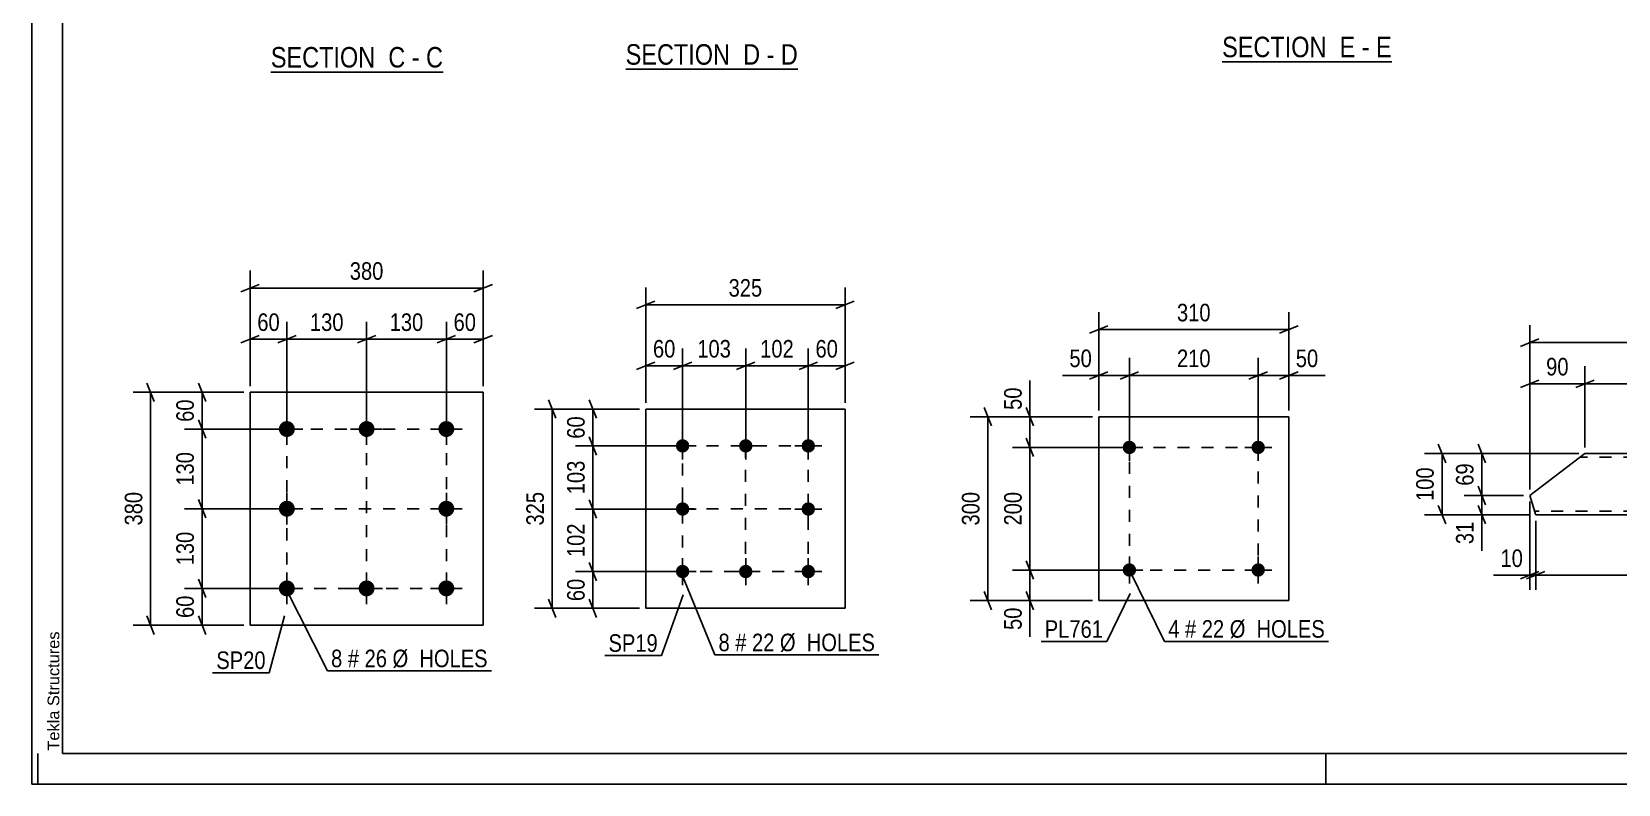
# Model space of a CAD drawing. Header units: millimetres. Extents: x 0 to 841, y 0 to 594.
# Drawn here: x 0 to 258.7, y 0 to 122.8 of the extents above; entities that cross this region are included whole.
import ezdxf

# ---------------------------------------------------------------- set-up
doc = ezdxf.new("R2010")
doc.units = ezdxf.units.MM
doc.linetypes.add('DXK_LINE_DOT2', pattern=[3.9198, 1.9599, -1.9599])
doc.styles.add('Arial', font='ARIAL.TTF', dxfattribs={"height": 0.2})
doc.styles.add('Arial Narrow', font='ARIALN.TTF', dxfattribs={"height": 0.2})

# ---------------------------------------------------------------- blocks, each defined once
blk = doc.blocks.new('Unknown-318895985-1113')
at = {"color": 5, "linetype": 'Continuous'}
for p, q in [((0, 594), (0, 0)), ((5, 589), (5, 5)), ((1, 0), (1, 5)), ((5, 5), (836, 5)), ((211, 0), (211, 5)), ((0, 0), (841, 0))]:
    blk.add_line(p, q, dxfattribs=at)
at = {"color": 174, "linetype": 'Continuous', "style": 'Arial'}
blk.add_text('Tekla Structures', height=1.9102, rotation=90, dxfattribs=at).set_placement((4.5, 5.5))
blk = doc.blocks.new('Unknown-318895985-13 - 2750')
at = {"color": 6, "linetype": 'Continuous'}
blk.add_line((38.99, 116.19), (67.06, 116.19), dxfattribs=at)
at = {"color": 0, "linetype": 'Continuous'}
blk.add_wipeout([(57.09, 116.94), (57.09, 120.44), (38.99, 120.44), (38.99, 116.94)], dxfattribs=at)
at = {"color": 7, "linetype": 'Continuous', "style": 'Arial Narrow'}
blk.add_text('SECTION ', height=3.34, dxfattribs=at).set_placement((38.99, 116.94))
at = {"color": 0, "linetype": 'Continuous'}
blk.add_wipeout([(60.91, 116.94), (60.91, 120.44), (58.14, 120.44), (58.14, 116.94)], dxfattribs=at)
blk.add_wipeout([(63.24, 116.94), (63.24, 120.44), (61.96, 120.44), (61.96, 116.94)], dxfattribs=at)
at = {"color": 7, "linetype": 'Continuous', "style": 'Arial Narrow'}
blk.add_text('C', height=3.34, dxfattribs=at).set_placement((58.14, 116.94))
at = {"color": 0, "linetype": 'Continuous'}
blk.add_wipeout([(67.06, 116.94), (67.06, 120.44), (64.29, 120.44), (64.29, 116.94)], dxfattribs=at)
at = {"color": 7, "linetype": 'Continuous', "style": 'Arial Narrow'}
for s, p in [('C', (64.29, 116.94)), ('-', (61.96, 116.94))]:
    blk.add_text(s, height=3.34, dxfattribs=at).set_placement(p)
blk = doc.blocks.new('Unknown-318895985-15 - 2462')
at = {"color": 6, "linetype": 'Continuous'}
blk.add_line((194.09, 117.87), (221.74, 117.87), dxfattribs=at)
at = {"color": 0, "linetype": 'Continuous'}
blk.add_wipeout([(212.2, 118.62), (212.2, 122.12), (194.09, 122.12), (194.09, 118.62)], dxfattribs=at)
at = {"color": 7, "linetype": 'Continuous', "style": 'Arial Narrow'}
blk.add_text('SECTION ', height=3.34, dxfattribs=at).set_placement((194.09, 118.62))
at = {"color": 0, "linetype": 'Continuous'}
blk.add_wipeout([(215.81, 118.62), (215.81, 122.12), (213.25, 122.12), (213.25, 118.62)], dxfattribs=at)
blk.add_wipeout([(218.13, 118.62), (218.13, 122.12), (216.86, 122.12), (216.86, 118.62)], dxfattribs=at)
at = {"color": 7, "linetype": 'Continuous', "style": 'Arial Narrow'}
blk.add_text('E', height=3.34, dxfattribs=at).set_placement((213.25, 118.62))
at = {"color": 0, "linetype": 'Continuous'}
blk.add_wipeout([(221.74, 118.62), (221.74, 122.12), (219.18, 122.12), (219.18, 118.62)], dxfattribs=at)
at = {"color": 7, "linetype": 'Continuous', "style": 'Arial Narrow'}
for s, p in [('E', (219.18, 118.62)), ('-', (216.86, 118.62))]:
    blk.add_text(s, height=3.34, dxfattribs=at).set_placement(p)
blk = doc.blocks.new('Unknown-318895985-16 - 3007')
at = {"color": 6, "linetype": 'Continuous'}
blk.add_line((96.84, 116.65), (124.91, 116.65), dxfattribs=at)
at = {"color": 0, "linetype": 'Continuous'}
blk.add_wipeout([(114.95, 117.4), (114.95, 120.9), (96.84, 120.9), (96.84, 117.4)], dxfattribs=at)
at = {"color": 7, "linetype": 'Continuous', "style": 'Arial Narrow'}
blk.add_text('SECTION ', height=3.34, dxfattribs=at).set_placement((96.84, 117.4))
at = {"color": 0, "linetype": 'Continuous'}
blk.add_wipeout([(118.76, 117.4), (118.76, 120.9), (116, 120.9), (116, 117.4)], dxfattribs=at)
blk.add_wipeout([(121.09, 117.4), (121.09, 120.9), (119.81, 120.9), (119.81, 117.4)], dxfattribs=at)
at = {"color": 7, "linetype": 'Continuous', "style": 'Arial Narrow'}
blk.add_text('D', height=3.34, dxfattribs=at).set_placement((116, 117.4))
at = {"color": 0, "linetype": 'Continuous'}
blk.add_wipeout([(124.91, 117.4), (124.91, 120.9), (122.14, 120.9), (122.14, 117.4)], dxfattribs=at)
at = {"color": 7, "linetype": 'Continuous', "style": 'Arial Narrow'}
for s, p in [('D', (122.14, 117.4)), ('-', (119.81, 117.4))]:
    blk.add_text(s, height=3.34, dxfattribs=at).set_placement(p)
blk = doc.blocks.new('Part-318895985-2106 - 2090')
at = {"color": 2, "linetype": 'Continuous'}
for p, q in [((244.25, 47.11), (253.24, 53.97)), ((273.24, 53.97), (253.24, 53.97)), ((301.35, 53.97), (273.34, 53.97)), ((301.35, 53.97), (301.38, 53.87)), ((301.38, 53.87), (302.33, 50.82)), ((302.33, 50.82), (293.34, 43.97)), ((244.85, 45.17), (244.25, 47.11)), ((245.2, 44.06), (244.85, 45.17)), ((245.23, 43.97), (245.2, 44.06)), ((245.23, 43.97), (273.24, 43.97)), ((273.34, 43.97), (293.34, 43.97))]:
    blk.add_line(p, q, dxfattribs=at)
at = {"color": 7, "linetype": 'DXK_LINE_DOT2'}
for p, q in [((273.24, 53.37), (252.45, 53.37)), ((301.54, 53.37), (273.34, 53.37)), ((244.85, 45.17), (245.12, 44.32)), ((273.24, 44.57), (245.04, 44.57)), ((294.13, 44.57), (273.34, 44.57))]:
    blk.add_line(p, q, dxfattribs=at)
blk = doc.blocks.new('Bolt-318895985-1935 - 1901')
at = {"linetype": 'Continuous'}
for points in [[(106.12, 56.31, -1), (106.12, 54.11, -1)], [(116.42, 56.31, -1), (116.42, 54.11, -1)], [(126.62, 56.31, -1), (126.62, 54.11, -1)], [(106.12, 46.01, -1), (106.12, 43.81, -1)], [(126.62, 46.01, -1), (126.62, 43.81, -1)], [(106.12, 35.81, -1), (106.12, 33.61, -1)], [(116.42, 35.81, -1), (116.42, 33.61, -1)], [(126.62, 35.81, -1), (126.62, 33.61, -1)]]:
    blk.add_hatch(color=1, dxfattribs=at).paths.add_polyline_path(points)
at = {"color": 1, "linetype": 'Continuous'}
for p, q in [((106.12, 57.41), (106.12, 53.01)), ((116.42, 57.41), (116.42, 53.01)), ((126.62, 57.41), (126.62, 53.01)), ((103.92, 55.21), (108.32, 55.21)), ((114.22, 55.21), (118.62, 55.21)), ((124.42, 55.21), (128.82, 55.21)), ((106.12, 47.11), (106.12, 42.71)), ((126.62, 47.11), (126.62, 42.71)), ((103.92, 44.91), (108.32, 44.91)), ((124.42, 44.91), (128.82, 44.91)), ((106.12, 36.91), (106.12, 32.51)), ((116.42, 36.91), (116.42, 32.51)), ((126.62, 36.91), (126.62, 32.51)), ((103.92, 34.71), (108.32, 34.71)), ((114.22, 34.71), (118.62, 34.71)), ((124.42, 34.71), (128.82, 34.71))]:
    blk.add_line(p, q, dxfattribs=at)
blk = doc.blocks.new('Part-318895985-1950 - 1901')
at = {"color": 2, "linetype": 'Continuous'}
for p, q in [((100.12, 61.21), (100.12, 28.71)), ((100.12, 61.21), (132.62, 61.21)), ((132.62, 61.21), (132.62, 28.71)), ((100.12, 28.71), (132.62, 28.71))]:
    blk.add_line(p, q, dxfattribs=at)
blk = doc.blocks.new('Bolt-318895985-1538 - 1504')
at = {"linetype": 'Continuous'}
for points in [[(41.6, 59.26, -1), (41.6, 56.66, -1)], [(54.6, 59.26, -1), (54.6, 56.66, -1)], [(67.6, 59.26, -1), (67.6, 56.66, -1)], [(41.6, 46.26, -1), (41.6, 43.66, -1)], [(67.6, 46.26, -1), (67.6, 43.66, -1)], [(41.6, 33.26, -1), (41.6, 30.66, -1)], [(54.6, 33.26, -1), (54.6, 30.66, -1)], [(67.6, 33.26, -1), (67.6, 30.66, -1)]]:
    blk.add_hatch(color=1, dxfattribs=at).paths.add_polyline_path(points)
at = {"color": 1, "linetype": 'Continuous'}
for p, q in [((41.6, 60.56), (41.6, 55.36)), ((54.6, 60.56), (54.6, 55.36)), ((67.6, 60.56), (67.6, 55.36)), ((39, 57.96), (44.2, 57.96)), ((52, 57.96), (57.2, 57.96)), ((65, 57.96), (70.2, 57.96)), ((41.6, 47.56), (41.6, 42.36)), ((67.6, 47.56), (67.6, 42.36)), ((39, 44.96), (44.2, 44.96)), ((65, 44.96), (70.2, 44.96)), ((41.6, 34.56), (41.6, 29.36)), ((54.6, 34.56), (54.6, 29.36)), ((67.6, 34.56), (67.6, 29.36)), ((39, 31.96), (44.2, 31.96)), ((52, 31.96), (57.2, 31.96)), ((65, 31.96), (70.2, 31.96))]:
    blk.add_line(p, q, dxfattribs=at)
blk = doc.blocks.new('Part-318895985-1553 - 1504')
at = {"color": 2, "linetype": 'Continuous'}
for p, q in [((35.6, 25.96), (35.6, 63.96)), ((35.6, 63.96), (73.6, 63.96)), ((73.6, 63.96), (73.6, 25.96)), ((73.6, 25.96), (35.6, 25.96))]:
    blk.add_line(p, q, dxfattribs=at)
blk = doc.blocks.new('Part-318895985-1264 - 1248')
at = {"color": 2, "linetype": 'Continuous'}
for p, q in [((173.97, 59.96), (173.97, 29.96)), ((173.97, 59.96), (204.97, 59.96)), ((204.97, 59.96), (204.97, 29.96)), ((173.97, 29.96), (204.97, 29.96))]:
    blk.add_line(p, q, dxfattribs=at)
blk = doc.blocks.new('Bolt-318895985-1297 - 1248')
at = {"linetype": 'Continuous'}
for points in [[(180.07, 34.96, -1), (177.87, 34.96, -1)], [(201.07, 34.96, -1), (198.87, 34.96, -1)]]:
    blk.add_hatch(color=1, dxfattribs=at).paths.add_polyline_path(points)
at = {"color": 1, "linetype": 'Continuous'}
for p, q in [((178.97, 37.16), (178.97, 32.76)), ((199.97, 37.16), (199.97, 32.76)), ((176.77, 34.96), (181.17, 34.96)), ((197.77, 34.96), (202.17, 34.96))]:
    blk.add_line(p, q, dxfattribs=at)
blk = doc.blocks.new('Bolt-318895985-1302 - 1248')
at = {"linetype": 'Continuous'}
for points in [[(180.07, 54.96, -1), (177.87, 54.96, -1)], [(201.07, 54.96, -1), (198.87, 54.96, -1)]]:
    blk.add_hatch(color=1, dxfattribs=at).paths.add_polyline_path(points)
at = {"color": 1, "linetype": 'Continuous'}
for p, q in [((178.97, 57.16), (178.97, 52.76)), ((199.97, 57.16), (199.97, 52.76)), ((176.77, 54.96), (181.17, 54.96)), ((197.77, 54.96), (202.17, 54.96))]:
    blk.add_line(p, q, dxfattribs=at)
blk = doc.blocks.new('Rectangle-318895985-2041 - 1901')
at = {"color": 1, "linetype": 'DXK_LINE_DOT2'}
blk.add_lwpolyline([(106.12, 55.21), (126.62, 55.21), (126.62, 34.71), (106.12, 34.71), (106.12, 55.21)], close=True, dxfattribs=at)
blk = doc.blocks.new('Rectangle-318895985-1642 - 1504')
at = {"color": 1, "linetype": 'DXK_LINE_DOT2'}
blk.add_lwpolyline([(41.6, 57.96), (67.6, 57.96), (67.6, 31.96), (41.6, 31.96), (41.6, 57.96)], close=True, dxfattribs=at)
blk = doc.blocks.new('Rectangle-318895985-1414 - 1248')
at = {"color": 1, "linetype": 'DXK_LINE_DOT2'}
blk.add_lwpolyline([(178.97, 54.96), (199.97, 54.96), (199.97, 34.96), (178.97, 34.96), (178.97, 54.96)], close=True, dxfattribs=at)
blk = doc.blocks.new('Line-318895985-2034 - 1901')
at = {"color": 1, "linetype": 'DXK_LINE_DOT2'}
blk.add_line((106.12, 44.96), (126.62, 44.96), dxfattribs=at)
blk = doc.blocks.new('Line-318895985-1633 - 1504')
at = {"color": 1, "linetype": 'DXK_LINE_DOT2'}
blk.add_line((41.6, 44.96), (67.6, 44.96), dxfattribs=at)
blk = doc.blocks.new('Line-318895985-2023 - 1901')
at = {"color": 1, "linetype": 'DXK_LINE_DOT2'}
blk.add_line((116.37, 55.21), (116.37, 33.71), dxfattribs=at)
blk = doc.blocks.new('Line-318895985-1626 - 1504')
at = {"color": 1, "linetype": 'DXK_LINE_DOT2'}
blk.add_line((54.6, 57.96), (54.6, 31.96), dxfattribs=at)
blk = doc.blocks.new('StraightDimension-318895985-2109 - 2090')
at = {"color": 7, "linetype": 'Continuous'}
for p, q in [((229.34, 55.47), (230.54, 52.47)), ((252.24, 53.97), (227.09, 53.97)), ((229.94, 43.97), (229.94, 53.97)), ((230.54, 42.47), (229.34, 45.47)), ((244.23, 43.97), (227.09, 43.97))]:
    blk.add_line(p, q, dxfattribs=at)
at = {"color": 0}
blk.add_wipeout([(229.19, 52.31), (224.99, 52.31), (224.99, 45.62), (229.19, 45.62)], dxfattribs=at)
at = {"color": 3, "style": 'Arial Narrow'}
blk.add_text('100', height=2.863, rotation=90.0002, dxfattribs=at).set_placement((228.59, 46.22))
blk = doc.blocks.new('StraightDimension-318895985-2134 - 2090')
at = {"color": 7, "linetype": 'Continuous'}
for p, q in [((235.83, 55.47), (237.03, 52.47)), ((252.24, 53.97), (233.58, 53.97)), ((236.43, 47.11), (236.43, 53.97)), ((243.25, 47.11), (233.58, 47.11)), ((237.03, 45.61), (235.83, 48.61))]:
    blk.add_line(p, q, dxfattribs=at)
at = {"color": 0}
blk.add_wipeout([(235.68, 52.97), (231.48, 52.97), (231.48, 48.11), (235.68, 48.11)], dxfattribs=at)
at = {"color": 3, "style": 'Arial Narrow'}
blk.add_text('69', height=2.863, rotation=90.0002, dxfattribs=at).set_placement((235.08, 48.71))
blk = doc.blocks.new('StraightDimension-318895985-2154 - 2090')
at = {"color": 7, "linetype": 'Continuous'}
for p, q in [((243.25, 47.11), (233.58, 47.11)), ((235.83, 48.61), (237.03, 45.61)), ((236.43, 43.97), (236.43, 47.11)), ((237.03, 42.47), (235.83, 45.47)), ((244.23, 43.97), (233.58, 43.97))]:
    blk.add_line(p, q, dxfattribs=at)
at = {"color": 0}
blk.add_wipeout([(235.68, 43.44), (231.48, 43.44), (231.48, 38.58), (235.68, 38.58)], dxfattribs=at)
at = {"color": 7, "linetype": 'Continuous'}
blk.add_line((236.43, 43.97), (236.43, 38.06), dxfattribs=at)
blk.add_line((236.43, 43.97), (236.43, 38.06), dxfattribs=at)
at = {"color": 3, "style": 'Arial Narrow'}
blk.add_text('31', height=2.863, rotation=90.0002, dxfattribs=at).set_placement((235.08, 39.18))
blk = doc.blocks.new('StraightDimension-318895985-2171 - 2090')
at = {"color": 7, "linetype": 'Continuous'}
for p, q in [((244.25, 46.11), (244.25, 31.7)), ((245.23, 42.97), (245.23, 31.7)), ((242.75, 33.5), (245.75, 34.7)), ((246.73, 34.7), (243.73, 33.5)), ((244.25, 34.1), (245.23, 34.1))]:
    blk.add_line(p, q, dxfattribs=at)
at = {"color": 0}
blk.add_wipeout([(243.72, 34.85), (243.72, 39.05), (238.87, 39.05), (238.87, 34.85)], dxfattribs=at)
at = {"color": 7, "linetype": 'Continuous'}
blk.add_line((244.25, 34.1), (238.34, 34.1), dxfattribs=at)
blk.add_line((244.25, 34.1), (238.34, 34.1), dxfattribs=at)
at = {"color": 3, "style": 'Arial Narrow'}
blk.add_text('10', height=2.863, dxfattribs=at).set_placement((239.47, 35.45))
blk = doc.blocks.new('StraightDimension-318895985-2201 - 2090')
at = {"color": 7, "linetype": 'Continuous'}
for p, q in [((245.23, 42.97), (245.23, 31.7)), ((293.34, 42.97), (293.34, 31.7)), ((246.73, 34.7), (243.73, 33.5)), ((245.23, 34.1), (293.34, 34.1)), ((291.84, 33.5), (294.84, 34.7))]:
    blk.add_line(p, q, dxfattribs=at)
at = {"color": 0}
blk.add_wipeout([(273.54, 34.85), (273.54, 39.05), (265.03, 39.05), (265.03, 34.85)], dxfattribs=at)
at = {"color": 3, "style": 'Arial Narrow'}
blk.add_text('3083', height=2.863, dxfattribs=at).set_placement((265.63, 35.45))
blk = doc.blocks.new('StraightDimension-318895985-2222 - 2090')
at = {"color": 7, "linetype": 'Continuous'}
for p, q in [((244.25, 48.11), (244.25, 68.2)), ((253.24, 54.97), (253.24, 68.2)), ((242.75, 64.75), (245.75, 65.95)), ((244.25, 65.35), (253.24, 65.35)), ((254.74, 65.95), (251.74, 64.75))]:
    blk.add_line(p, q, dxfattribs=at)
at = {"color": 0}
blk.add_wipeout([(251.17, 66.1), (251.17, 70.3), (246.32, 70.3), (246.32, 66.1)], dxfattribs=at)
at = {"color": 3, "style": 'Arial Narrow'}
blk.add_text('90', height=2.863, dxfattribs=at).set_placement((246.92, 66.7))
blk = doc.blocks.new('StraightDimension-318895985-2252 - 2090')
at = {"color": 7, "linetype": 'Continuous'}
for p, q in [((253.24, 54.97), (253.24, 68.2)), ((301.35, 54.97), (301.35, 68.2)), ((254.74, 65.95), (251.74, 64.75)), ((253.24, 65.35), (301.35, 65.35)), ((299.85, 64.75), (302.85, 65.95))]:
    blk.add_line(p, q, dxfattribs=at)
at = {"color": 0}
blk.add_wipeout([(281.55, 66.1), (281.55, 70.3), (273.04, 70.3), (273.04, 66.1)], dxfattribs=at)
at = {"color": 3, "style": 'Arial Narrow'}
blk.add_text('3083', height=2.863, dxfattribs=at).set_placement((273.64, 66.7))
blk = doc.blocks.new('StraightDimension-318895985-2273 - 2090')
at = {"color": 7, "linetype": 'Continuous'}
for p, q in [((245.75, 72.65), (242.75, 71.45)), ((244.25, 48.11), (244.25, 74.9)), ((300.83, 71.45), (303.83, 72.65)), ((302.33, 51.82), (302.33, 74.9)), ((244.25, 72.05), (302.33, 72.05))]:
    blk.add_line(p, q, dxfattribs=at)
at = {"color": 0}
blk.add_wipeout([(277.55, 72.8), (277.55, 77), (269.03, 77), (269.03, 72.8)], dxfattribs=at)
at = {"color": 3, "style": 'Arial Narrow'}
blk.add_text('3183', height=2.863, dxfattribs=at).set_placement((269.63, 73.4))
blk = doc.blocks.new('StraightDimension-318895985-1977 - 1901')
at = {"color": 7, "linetype": 'Continuous'}
for p, q in [((100.12, 62.21), (100.12, 71.12)), ((106.12, 56.21), (106.12, 71.12)), ((98.62, 67.67), (101.62, 68.87)), ((100.12, 68.27), (106.12, 68.27)), ((107.62, 68.87), (104.62, 67.67))]:
    blk.add_line(p, q, dxfattribs=at)
at = {"color": 0}
blk.add_wipeout([(105.54, 69.02), (105.54, 73.22), (100.69, 73.22), (100.69, 69.02)], dxfattribs=at)
at = {"color": 3, "style": 'Arial Narrow'}
blk.add_text('60', height=2.863, dxfattribs=at).set_placement((101.29, 69.62))
blk = doc.blocks.new('StraightDimension-318895985-1952 - 1901')
at = {"color": 7, "linetype": 'Continuous'}
for p, q in [((100.12, 62.21), (100.12, 81.06)), ((132.62, 62.21), (132.62, 81.06)), ((101.62, 78.81), (98.62, 77.61)), ((100.12, 78.21), (132.62, 78.21)), ((131.12, 77.61), (134.12, 78.81))]:
    blk.add_line(p, q, dxfattribs=at)
at = {"color": 0}
blk.add_wipeout([(119.71, 78.96), (119.71, 83.16), (113.02, 83.16), (113.02, 78.96)], dxfattribs=at)
at = {"color": 3, "style": 'Arial Narrow'}
blk.add_text('325', height=2.863, dxfattribs=at).set_placement((113.62, 79.56))
blk = doc.blocks.new('StraightDimension-318895985-1967 - 1901')
at = {"color": 7, "linetype": 'Continuous'}
for p, q in [((126.62, 56.21), (126.62, 71.12)), ((132.62, 62.21), (132.62, 71.12)), ((125.12, 67.67), (128.12, 68.87)), ((126.62, 68.27), (132.62, 68.27)), ((134.12, 68.87), (131.12, 67.67))]:
    blk.add_line(p, q, dxfattribs=at)
at = {"color": 0}
blk.add_wipeout([(132.04, 69.02), (132.04, 73.22), (127.19, 73.22), (127.19, 69.02)], dxfattribs=at)
at = {"color": 3, "style": 'Arial Narrow'}
blk.add_text('60', height=2.863, dxfattribs=at).set_placement((127.79, 69.62))
blk = doc.blocks.new('StraightDimension-318895985-1988 - 1901')
at = {"color": 7, "linetype": 'Continuous'}
for p, q in [((85.45, 59.71), (84.25, 62.71)), ((99.12, 61.21), (82, 61.21)), ((84.85, 28.71), (84.85, 61.21)), ((99.12, 28.71), (82, 28.71)), ((84.25, 30.21), (85.45, 27.21))]:
    blk.add_line(p, q, dxfattribs=at)
at = {"color": 0}
blk.add_wipeout([(84.1, 48.3), (79.9, 48.3), (79.9, 41.62), (84.1, 41.62)], dxfattribs=at)
at = {"color": 3, "style": 'Arial Narrow'}
blk.add_text('325', height=2.863, rotation=90.0002, dxfattribs=at).set_placement((83.5, 42.22))
blk = doc.blocks.new('StraightDimension-318895985-2003 - 1901')
at = {"color": 7, "linetype": 'Continuous'}
for p, q in [((90.9, 62.71), (92.1, 59.71)), ((99.12, 61.21), (88.65, 61.21)), ((91.5, 55.21), (91.5, 61.21)), ((105.12, 55.21), (88.65, 55.21)), ((92.1, 53.71), (90.9, 56.71))]:
    blk.add_line(p, q, dxfattribs=at)
at = {"color": 0}
blk.add_wipeout([(90.75, 60.64), (86.55, 60.64), (86.55, 55.78), (90.75, 55.78)], dxfattribs=at)
at = {"color": 3, "style": 'Arial Narrow'}
blk.add_text('60', height=2.863, rotation=90.0002, dxfattribs=at).set_placement((90.15, 56.38))
blk = doc.blocks.new('StraightDimension-318895985-2013 - 1901')
at = {"color": 7, "linetype": 'Continuous'}
for p, q in [((105.12, 34.71), (88.65, 34.71)), ((90.9, 36.21), (92.1, 33.21)), ((91.5, 28.71), (91.5, 34.71)), ((99.12, 28.71), (88.65, 28.71)), ((92.1, 27.21), (90.9, 30.21))]:
    blk.add_line(p, q, dxfattribs=at)
at = {"color": 0}
blk.add_wipeout([(90.75, 34.14), (86.55, 34.14), (86.55, 29.28), (90.75, 29.28)], dxfattribs=at)
at = {"color": 3, "style": 'Arial Narrow'}
blk.add_text('60', height=2.863, rotation=90.0002, dxfattribs=at).set_placement((90.15, 29.88))
blk = doc.blocks.new('StraightDimension-318895985-9109 - 1901')
at = {"color": 7, "linetype": 'Continuous'}
for p, q in [((106.12, 56.21), (106.12, 71.12)), ((116.42, 56.21), (116.42, 71.12)), ((104.62, 67.67), (107.62, 68.87)), ((106.12, 68.27), (116.42, 68.27)), ((117.92, 68.87), (114.92, 67.67))]:
    blk.add_line(p, q, dxfattribs=at)
at = {"color": 0}
blk.add_wipeout([(114.61, 69.02), (114.61, 73.22), (107.92, 73.22), (107.92, 69.02)], dxfattribs=at)
at = {"color": 3, "style": 'Arial Narrow'}
blk.add_text('103', height=2.863, dxfattribs=at).set_placement((108.52, 69.62))
blk = doc.blocks.new('StraightDimension-318895985-9111 - 1901')
at = {"color": 7, "linetype": 'Continuous'}
for p, q in [((116.42, 56.21), (116.42, 71.12)), ((126.62, 56.21), (126.62, 71.12)), ((114.92, 67.67), (117.92, 68.87)), ((116.42, 68.27), (126.62, 68.27)), ((128.12, 68.87), (125.12, 67.67))]:
    blk.add_line(p, q, dxfattribs=at)
at = {"color": 0}
blk.add_wipeout([(124.86, 69.02), (124.86, 73.22), (118.17, 73.22), (118.17, 69.02)], dxfattribs=at)
at = {"color": 3, "style": 'Arial Narrow'}
blk.add_text('102', height=2.863, dxfattribs=at).set_placement((118.77, 69.62))
blk = doc.blocks.new('StraightDimension-318895985-9131 - 1901')
at = {"color": 7, "linetype": 'Continuous'}
for p, q in [((105.12, 44.91), (88.65, 44.91)), ((90.9, 46.41), (92.1, 43.41)), ((91.5, 34.71), (91.5, 44.91)), ((105.12, 34.71), (88.65, 34.71)), ((92.1, 33.21), (90.9, 36.21))]:
    blk.add_line(p, q, dxfattribs=at)
at = {"color": 0}
blk.add_wipeout([(90.75, 43.15), (86.55, 43.15), (86.55, 36.47), (90.75, 36.47)], dxfattribs=at)
at = {"color": 3, "style": 'Arial Narrow'}
blk.add_text('102', height=2.863, rotation=90.0002, dxfattribs=at).set_placement((90.15, 37.07))
blk = doc.blocks.new('StraightDimension-318895985-9133 - 1901')
at = {"color": 7, "linetype": 'Continuous'}
for p, q in [((105.12, 55.21), (88.65, 55.21)), ((90.9, 56.71), (92.1, 53.71)), ((91.5, 44.91), (91.5, 55.21)), ((105.12, 44.91), (88.65, 44.91)), ((92.1, 43.41), (90.9, 46.41))]:
    blk.add_line(p, q, dxfattribs=at)
at = {"color": 0}
blk.add_wipeout([(90.75, 53.4), (86.55, 53.4), (86.55, 46.72), (90.75, 46.72)], dxfattribs=at)
at = {"color": 3, "style": 'Arial Narrow'}
blk.add_text('103', height=2.863, rotation=90.0002, dxfattribs=at).set_placement((90.15, 47.32))
blk = doc.blocks.new('StraightDimension-318895985-1559 - 1504')
at = {"color": 7, "linetype": 'Continuous'}
for p, q in [((27.18, 65.46), (28.38, 62.46)), ((34.6, 63.96), (24.93, 63.96)), ((27.78, 57.96), (27.78, 63.96)), ((40.6, 57.96), (24.93, 57.96)), ((28.38, 56.46), (27.18, 59.46))]:
    blk.add_line(p, q, dxfattribs=at)
at = {"color": 0}
blk.add_wipeout([(27.03, 63.39), (22.83, 63.39), (22.83, 58.53), (27.03, 58.53)], dxfattribs=at)
at = {"color": 3, "style": 'Arial Narrow'}
blk.add_text('60', height=2.863, rotation=90.0002, dxfattribs=at).set_placement((26.43, 59.13))
blk = doc.blocks.new('StraightDimension-318895985-1569 - 1504')
at = {"color": 7, "linetype": 'Continuous'}
for p, q in [((40.6, 31.96), (24.93, 31.96)), ((27.18, 33.46), (28.38, 30.46)), ((27.78, 25.96), (27.78, 31.96)), ((34.6, 25.96), (24.93, 25.96)), ((28.38, 24.46), (27.18, 27.46))]:
    blk.add_line(p, q, dxfattribs=at)
at = {"color": 0}
blk.add_wipeout([(27.03, 31.39), (22.83, 31.39), (22.83, 26.53), (27.03, 26.53)], dxfattribs=at)
at = {"color": 3, "style": 'Arial Narrow'}
blk.add_text('60', height=2.863, rotation=90.0002, dxfattribs=at).set_placement((26.43, 27.13))
blk = doc.blocks.new('StraightDimension-318895985-1580 - 1504')
at = {"color": 7, "linetype": 'Continuous'}
for p, q in [((19.98, 62.46), (18.78, 65.46)), ((34.6, 63.96), (16.53, 63.96)), ((19.38, 25.96), (19.38, 63.96)), ((34.6, 25.96), (16.53, 25.96)), ((18.78, 27.46), (19.98, 24.46))]:
    blk.add_line(p, q, dxfattribs=at)
at = {"color": 0}
blk.add_wipeout([(18.63, 48.3), (14.43, 48.3), (14.43, 41.62), (18.63, 41.62)], dxfattribs=at)
at = {"color": 3, "style": 'Arial Narrow'}
blk.add_text('380', height=2.863, rotation=90.0002, dxfattribs=at).set_placement((18.03, 42.22))
blk = doc.blocks.new('StraightDimension-318895985-1595 - 1504')
at = {"color": 7, "linetype": 'Continuous'}
for p, q in [((67.6, 58.96), (67.6, 75.46)), ((73.6, 64.96), (73.6, 75.46)), ((66.1, 72.01), (69.1, 73.21)), ((67.6, 72.61), (73.6, 72.61)), ((75.1, 73.21), (72.1, 72.01))]:
    blk.add_line(p, q, dxfattribs=at)
at = {"color": 0}
blk.add_wipeout([(73.03, 73.36), (73.03, 77.56), (68.18, 77.56), (68.18, 73.36)], dxfattribs=at)
at = {"color": 3, "style": 'Arial Narrow'}
blk.add_text('60', height=2.863, dxfattribs=at).set_placement((68.78, 73.96))
blk = doc.blocks.new('StraightDimension-318895985-1605 - 1504')
at = {"color": 7, "linetype": 'Continuous'}
for p, q in [((35.6, 64.96), (35.6, 75.46)), ((41.6, 58.96), (41.6, 75.46)), ((34.1, 72.01), (37.1, 73.21)), ((35.6, 72.61), (41.6, 72.61)), ((43.1, 73.21), (40.1, 72.01))]:
    blk.add_line(p, q, dxfattribs=at)
at = {"color": 0}
blk.add_wipeout([(41.03, 73.36), (41.03, 77.56), (36.18, 77.56), (36.18, 73.36)], dxfattribs=at)
at = {"color": 3, "style": 'Arial Narrow'}
blk.add_text('60', height=2.863, dxfattribs=at).set_placement((36.78, 73.96))
blk = doc.blocks.new('StraightDimension-318895985-1616 - 1504')
at = {"color": 7, "linetype": 'Continuous'}
for p, q in [((35.6, 64.96), (35.6, 83.81)), ((73.6, 64.96), (73.6, 83.81)), ((37.1, 81.56), (34.1, 80.36)), ((35.6, 80.96), (73.6, 80.96)), ((72.1, 80.36), (75.1, 81.56))]:
    blk.add_line(p, q, dxfattribs=at)
at = {"color": 0}
blk.add_wipeout([(57.95, 81.71), (57.95, 85.91), (51.26, 85.91), (51.26, 81.71)], dxfattribs=at)
at = {"color": 3, "style": 'Arial Narrow'}
blk.add_text('380', height=2.863, dxfattribs=at).set_placement((51.86, 82.31))
blk = doc.blocks.new('StraightDimension-318895985-8774 - 1504')
at = {"color": 7, "linetype": 'Continuous'}
for p, q in [((40.6, 44.96), (24.93, 44.96)), ((28.38, 43.46), (27.18, 46.46)), ((27.78, 31.96), (27.78, 44.96)), ((40.6, 31.96), (24.93, 31.96)), ((27.18, 33.46), (28.38, 30.46))]:
    blk.add_line(p, q, dxfattribs=at)
at = {"color": 0}
blk.add_wipeout([(27.03, 41.8), (22.83, 41.8), (22.83, 35.12), (27.03, 35.12)], dxfattribs=at)
at = {"color": 3, "style": 'Arial Narrow'}
blk.add_text('130', height=2.863, rotation=90.0002, dxfattribs=at).set_placement((26.43, 35.72))
blk = doc.blocks.new('StraightDimension-318895985-8776 - 1504')
at = {"color": 7, "linetype": 'Continuous'}
for p, q in [((40.6, 57.96), (24.93, 57.96)), ((28.38, 56.46), (27.18, 59.46)), ((27.78, 44.96), (27.78, 57.96)), ((40.6, 44.96), (24.93, 44.96)), ((27.18, 46.46), (28.38, 43.46))]:
    blk.add_line(p, q, dxfattribs=at)
at = {"color": 0}
blk.add_wipeout([(27.03, 54.8), (22.83, 54.8), (22.83, 48.12), (27.03, 48.12)], dxfattribs=at)
at = {"color": 3, "style": 'Arial Narrow'}
blk.add_text('130', height=2.863, rotation=90.0002, dxfattribs=at).set_placement((26.43, 48.72))
blk = doc.blocks.new('StraightDimension-318895985-8796 - 1504')
at = {"color": 7, "linetype": 'Continuous'}
for p, q in [((41.6, 58.96), (41.6, 75.46)), ((54.6, 58.96), (54.6, 75.46)), ((43.1, 73.21), (40.1, 72.01)), ((41.6, 72.61), (54.6, 72.61)), ((53.1, 72.01), (56.1, 73.21))]:
    blk.add_line(p, q, dxfattribs=at)
at = {"color": 0}
blk.add_wipeout([(51.45, 73.36), (51.45, 77.56), (44.76, 77.56), (44.76, 73.36)], dxfattribs=at)
at = {"color": 3, "style": 'Arial Narrow'}
blk.add_text('130', height=2.863, dxfattribs=at).set_placement((45.36, 73.96))
blk = doc.blocks.new('StraightDimension-318895985-8798 - 1504')
at = {"color": 7, "linetype": 'Continuous'}
for p, q in [((54.6, 58.96), (54.6, 75.46)), ((67.6, 58.96), (67.6, 75.46)), ((56.1, 73.21), (53.1, 72.01)), ((54.6, 72.61), (67.6, 72.61)), ((66.1, 72.01), (69.1, 73.21))]:
    blk.add_line(p, q, dxfattribs=at)
at = {"color": 0}
blk.add_wipeout([(64.45, 73.36), (64.45, 77.56), (57.76, 77.56), (57.76, 73.36)], dxfattribs=at)
at = {"color": 3, "style": 'Arial Narrow'}
blk.add_text('130', height=2.863, dxfattribs=at).set_placement((58.36, 73.96))
blk = doc.blocks.new('StraightDimension-318895985-1304 - 1248')
at = {"color": 7, "linetype": 'Continuous'}
for p, q in [((173.97, 60.96), (173.97, 77.03)), ((204.97, 60.96), (204.97, 77.03)), ((175.47, 74.78), (172.47, 73.58)), ((173.97, 74.18), (204.97, 74.18)), ((203.47, 73.58), (206.47, 74.78))]:
    blk.add_line(p, q, dxfattribs=at)
at = {"color": 0}
blk.add_wipeout([(192.82, 74.93), (192.82, 79.13), (186.13, 79.13), (186.13, 74.93)], dxfattribs=at)
at = {"color": 3, "style": 'Arial Narrow'}
blk.add_text('310', height=2.863, dxfattribs=at).set_placement((186.73, 75.53))
blk = doc.blocks.new('StraightDimension-318895985-1315 - 1248')
at = {"color": 7, "linetype": 'Continuous'}
for p, q in [((198.47, 66.11), (201.47, 67.31)), ((199.97, 55.96), (199.97, 69.56)), ((206.47, 67.31), (203.47, 66.11)), ((204.97, 60.96), (204.97, 69.56)), ((199.97, 66.71), (204.97, 66.71))]:
    blk.add_line(p, q, dxfattribs=at)
at = {"color": 0}
blk.add_wipeout([(210.35, 67.46), (210.35, 71.66), (205.5, 71.66), (205.5, 67.46)], dxfattribs=at)
at = {"color": 7, "linetype": 'Continuous'}
blk.add_line((204.97, 66.71), (210.88, 66.71), dxfattribs=at)
blk.add_line((204.97, 66.71), (210.88, 66.71), dxfattribs=at)
at = {"color": 3, "style": 'Arial Narrow'}
blk.add_text('50', height=2.863, dxfattribs=at).set_placement((206.1, 68.06))
blk = doc.blocks.new('StraightDimension-318895985-1361 - 1248')
at = {"color": 7, "linetype": 'Continuous'}
for p, q in [((172.97, 59.96), (153.02, 59.96)), ((156.47, 58.46), (155.27, 61.46)), ((155.87, 29.96), (155.87, 59.96)), ((155.27, 31.46), (156.47, 28.46)), ((172.97, 29.96), (153.02, 29.96))]:
    blk.add_line(p, q, dxfattribs=at)
at = {"color": 0}
blk.add_wipeout([(155.12, 48.3), (150.92, 48.3), (150.92, 41.62), (155.12, 41.62)], dxfattribs=at)
at = {"color": 3, "style": 'Arial Narrow'}
blk.add_text('300', height=2.863, rotation=90.0002, dxfattribs=at).set_placement((154.52, 42.22))
blk = doc.blocks.new('StraightDimension-318895985-1331 - 1248')
at = {"color": 7, "linetype": 'Continuous'}
for p, q in [((180.47, 67.31), (177.47, 66.11)), ((178.97, 55.96), (178.97, 69.56)), ((198.47, 66.11), (201.47, 67.31)), ((199.97, 55.96), (199.97, 69.56)), ((178.97, 66.71), (199.97, 66.71))]:
    blk.add_line(p, q, dxfattribs=at)
at = {"color": 0}
blk.add_wipeout([(192.82, 67.46), (192.82, 71.66), (186.13, 71.66), (186.13, 67.46)], dxfattribs=at)
at = {"color": 3, "style": 'Arial Narrow'}
blk.add_text('210', height=2.863, dxfattribs=at).set_placement((186.73, 68.06))
blk = doc.blocks.new('StraightDimension-318895985-1347 - 1248')
at = {"color": 7, "linetype": 'Continuous'}
for p, q in [((172.47, 66.11), (175.47, 67.31)), ((173.97, 60.96), (173.97, 69.56)), ((180.47, 67.31), (177.47, 66.11)), ((178.97, 55.96), (178.97, 69.56)), ((173.97, 66.71), (178.97, 66.71))]:
    blk.add_line(p, q, dxfattribs=at)
at = {"color": 0}
blk.add_wipeout([(173.45, 67.46), (173.45, 71.66), (168.59, 71.66), (168.59, 67.46)], dxfattribs=at)
at = {"color": 7, "linetype": 'Continuous'}
blk.add_line((173.97, 66.71), (168.07, 66.71), dxfattribs=at)
blk.add_line((173.97, 66.71), (168.07, 66.71), dxfattribs=at)
at = {"color": 3, "style": 'Arial Narrow'}
blk.add_text('50', height=2.863, dxfattribs=at).set_placement((169.19, 68.06))
blk = doc.blocks.new('StraightDimension-318895985-1372 - 1248')
at = {"color": 7, "linetype": 'Continuous'}
for p, q in [((172.97, 59.96), (159.91, 59.96)), ((162.16, 61.46), (163.36, 58.46)), ((162.76, 54.96), (162.76, 59.96)), ((177.97, 54.96), (159.91, 54.96)), ((163.36, 53.46), (162.16, 56.46))]:
    blk.add_line(p, q, dxfattribs=at)
at = {"color": 0}
blk.add_wipeout([(162.01, 65.34), (157.81, 65.34), (157.81, 60.48), (162.01, 60.48)], dxfattribs=at)
at = {"color": 7, "linetype": 'Continuous'}
blk.add_line((162.76, 59.96), (162.76, 65.86), dxfattribs=at)
blk.add_line((162.76, 59.96), (162.76, 65.86), dxfattribs=at)
at = {"color": 3, "style": 'Arial Narrow'}
blk.add_text('50', height=2.863, rotation=90.0002, dxfattribs=at).set_placement((161.41, 61.08))
blk = doc.blocks.new('StraightDimension-318895985-1385 - 1248')
at = {"color": 7, "linetype": 'Continuous'}
for p, q in [((177.97, 54.96), (159.91, 54.96)), ((163.36, 53.46), (162.16, 56.46)), ((162.76, 34.96), (162.76, 54.96)), ((162.16, 36.46), (163.36, 33.46)), ((177.97, 34.96), (159.91, 34.96))]:
    blk.add_line(p, q, dxfattribs=at)
at = {"color": 0}
blk.add_wipeout([(162.01, 48.3), (157.81, 48.3), (157.81, 41.62), (162.01, 41.62)], dxfattribs=at)
at = {"color": 3, "style": 'Arial Narrow'}
blk.add_text('200', height=2.863, rotation=90.0002, dxfattribs=at).set_placement((161.41, 42.22))
blk = doc.blocks.new('StraightDimension-318895985-1401 - 1248')
at = {"color": 7, "linetype": 'Continuous'}
for p, q in [((162.16, 36.46), (163.36, 33.46)), ((177.97, 34.96), (159.91, 34.96)), ((162.76, 29.96), (162.76, 34.96)), ((163.36, 28.46), (162.16, 31.46)), ((172.97, 29.96), (159.91, 29.96))]:
    blk.add_line(p, q, dxfattribs=at)
at = {"color": 0}
blk.add_wipeout([(162.01, 29.43), (157.81, 29.43), (157.81, 24.58), (162.01, 24.58)], dxfattribs=at)
at = {"color": 7, "linetype": 'Continuous'}
blk.add_line((162.76, 29.96), (162.76, 24.05), dxfattribs=at)
blk.add_line((162.76, 29.96), (162.76, 24.05), dxfattribs=at)
at = {"color": 3, "style": 'Arial Narrow'}
blk.add_text('50', height=2.863, rotation=90.0002, dxfattribs=at).set_placement((161.41, 25.18))
blk = doc.blocks.new('Mark-318895985-1931 - 1901')
at = {"color": 0}
blk.add_wipeout([(113.81, 21.71), (113.81, 24.71), (111.98, 24.71), (111.98, 21.71)], dxfattribs=at)
blk.add_wipeout([(113.81, 21.71), (113.81, 24.71), (111.98, 24.71), (111.98, 21.71)], dxfattribs=at)
at = {"color": 7, "linetype": 'Continuous'}
blk.add_line((105.88, 34.56), (111.38, 21.11), dxfattribs=at)
at = {"color": 0}
blk.add_wipeout([(116.54, 21.71), (116.54, 24.71), (114.71, 24.71), (114.71, 21.71)], dxfattribs=at)
blk.add_wipeout([(116.54, 21.71), (116.54, 24.71), (114.71, 24.71), (114.71, 21.71)], dxfattribs=at)
at = {"color": 3, "style": 'Arial Narrow'}
blk.add_text('8', height=2.86, dxfattribs=at).set_placement((111.98, 21.71))
at = {"color": 0}
blk.add_wipeout([(121.09, 21.71), (121.09, 24.71), (117.44, 24.71), (117.44, 21.71)], dxfattribs=at)
blk.add_wipeout([(121.09, 21.71), (121.09, 24.71), (117.44, 24.71), (117.44, 21.71)], dxfattribs=at)
at = {"color": 3, "style": 'Arial Narrow'}
blk.add_text('#', height=2.86, dxfattribs=at).set_placement((114.71, 21.71))
at = {"color": 0}
blk.add_wipeout([(137.52, 21.71), (137.52, 24.71), (121.99, 24.71), (121.99, 21.71)], dxfattribs=at)
blk.add_wipeout([(137.52, 21.71), (137.52, 24.71), (121.99, 24.71), (121.99, 21.71)], dxfattribs=at)
at = {"color": 7, "linetype": 'Continuous'}
blk.add_line((111.38, 21.11), (138.12, 21.11), dxfattribs=at)
at = {"color": 3, "style": 'Arial Narrow'}
for s, p in [('22', (117.44, 21.71)), ('Ø  HOLES', (121.99, 21.71))]:
    blk.add_text(s, height=2.863, dxfattribs=at).set_placement(p)
blk = doc.blocks.new('Mark-318895985-1946 - 1901')
at = {"color": 0}
blk.add_wipeout([(102.08, 21.61), (102.08, 24.61), (94.04, 24.61), (94.04, 21.61)], dxfattribs=at)
blk.add_wipeout([(102.08, 21.61), (102.08, 24.61), (94.04, 24.61), (94.04, 21.61)], dxfattribs=at)
at = {"color": 30, "linetype": 'Continuous'}
for p in [(106.23, 30.93), (93.44, 21.01)]:
    blk.add_line(p, (102.68, 21.01), dxfattribs=at)
at = {"color": 3, "style": 'Arial Narrow'}
blk.add_text('SP19', height=2.863, dxfattribs=at).set_placement((94.04, 21.61))
blk = doc.blocks.new('Mark-318895985-1534 - 1504')
at = {"color": 0}
blk.add_wipeout([(50.64, 19.1), (50.64, 22.1), (48.81, 22.1), (48.81, 19.1)], dxfattribs=at)
blk.add_wipeout([(50.64, 19.1), (50.64, 22.1), (48.81, 22.1), (48.81, 19.1)], dxfattribs=at)
at = {"color": 7, "linetype": 'Continuous'}
blk.add_line((41.31, 32.14), (48.21, 18.5), dxfattribs=at)
at = {"color": 0}
blk.add_wipeout([(53.37, 19.1), (53.37, 22.1), (51.54, 22.1), (51.54, 19.1)], dxfattribs=at)
blk.add_wipeout([(53.37, 19.1), (53.37, 22.1), (51.54, 22.1), (51.54, 19.1)], dxfattribs=at)
at = {"color": 3, "style": 'Arial Narrow'}
blk.add_text('8', height=2.86, dxfattribs=at).set_placement((48.81, 19.1))
at = {"color": 0}
blk.add_wipeout([(57.93, 19.1), (57.93, 22.1), (54.27, 22.1), (54.27, 19.1)], dxfattribs=at)
blk.add_wipeout([(57.93, 19.1), (57.93, 22.1), (54.27, 22.1), (54.27, 19.1)], dxfattribs=at)
at = {"color": 3, "style": 'Arial Narrow'}
blk.add_text('#', height=2.86, dxfattribs=at).set_placement((51.54, 19.1))
at = {"color": 0}
blk.add_wipeout([(74.35, 19.1), (74.35, 22.1), (58.83, 22.1), (58.83, 19.1)], dxfattribs=at)
blk.add_wipeout([(74.35, 19.1), (74.35, 22.1), (58.83, 22.1), (58.83, 19.1)], dxfattribs=at)
at = {"color": 7, "linetype": 'Continuous'}
blk.add_line((48.21, 18.5), (74.95, 18.5), dxfattribs=at)
at = {"color": 3, "style": 'Arial Narrow'}
for s, p in [('26', (54.27, 19.1)), ('Ø  HOLES', (58.83, 19.1))]:
    blk.add_text(s, height=2.863, dxfattribs=at).set_placement(p)
blk = doc.blocks.new('Mark-318895985-1549 - 1504')
at = {"color": 0}
blk.add_wipeout([(38.14, 18.81), (38.14, 21.81), (30.1, 21.81), (30.1, 18.81)], dxfattribs=at)
blk.add_wipeout([(38.14, 18.81), (38.14, 21.81), (30.1, 21.81), (30.1, 18.81)], dxfattribs=at)
at = {"color": 30, "linetype": 'Continuous'}
for p in [(41.22, 27.48), (29.5, 18.21)]:
    blk.add_line(p, (38.74, 18.21), dxfattribs=at)
at = {"color": 3, "style": 'Arial Narrow'}
blk.add_text('SP20', height=2.863, dxfattribs=at).set_placement((30.1, 18.81))
blk = doc.blocks.new('Mark-318895985-1260 - 1248')
at = {"color": 0}
blk.add_wipeout([(174.67, 23.9), (174.67, 26.9), (165.17, 26.9), (165.17, 23.9)], dxfattribs=at)
blk.add_wipeout([(174.67, 23.9), (174.67, 26.9), (165.17, 26.9), (165.17, 23.9)], dxfattribs=at)
at = {"color": 30, "linetype": 'Continuous'}
for p in [(179.07, 31.14), (164.57, 23.3)]:
    blk.add_line(p, (175.27, 23.3), dxfattribs=at)
at = {"color": 3, "style": 'Arial Narrow'}
blk.add_text('PL761', height=2.863, dxfattribs=at).set_placement((165.17, 23.9))
blk = doc.blocks.new('MarkSet-318895985-1462 - 1248')
at = {"color": 0}
blk.add_wipeout([(187.14, 23.92), (187.14, 26.92), (185.31, 26.92), (185.31, 23.92)], dxfattribs=at)
blk.add_wipeout([(187.14, 23.92), (187.14, 26.92), (185.31, 26.92), (185.31, 23.92)], dxfattribs=at)
at = {"color": 7, "linetype": 'Continuous'}
blk.add_line((178.97, 34.96), (184.71, 23.32), dxfattribs=at)
at = {"color": 0}
blk.add_wipeout([(189.87, 23.92), (189.87, 26.92), (188.04, 26.92), (188.04, 23.92)], dxfattribs=at)
blk.add_wipeout([(189.87, 23.92), (189.87, 26.92), (188.04, 26.92), (188.04, 23.92)], dxfattribs=at)
at = {"color": 3, "style": 'Arial Narrow'}
blk.add_text('4', height=2.86, dxfattribs=at).set_placement((185.31, 23.92))
at = {"color": 0}
blk.add_wipeout([(194.43, 23.92), (194.43, 26.92), (190.77, 26.92), (190.77, 23.92)], dxfattribs=at)
blk.add_wipeout([(194.43, 23.92), (194.43, 26.92), (190.77, 26.92), (190.77, 23.92)], dxfattribs=at)
at = {"color": 3, "style": 'Arial Narrow'}
blk.add_text('#', height=2.86, dxfattribs=at).set_placement((188.04, 23.92))
at = {"color": 0}
blk.add_wipeout([(210.85, 23.92), (210.85, 26.92), (195.33, 26.92), (195.33, 23.92)], dxfattribs=at)
blk.add_wipeout([(210.85, 23.92), (210.85, 26.92), (195.33, 26.92), (195.33, 23.92)], dxfattribs=at)
at = {"color": 7, "linetype": 'Continuous'}
blk.add_line((184.71, 23.32), (211.45, 23.32), dxfattribs=at)
at = {"color": 3, "style": 'Arial Narrow'}
for s, p in [('22', (190.77, 23.92)), ('Ø  HOLES', (195.33, 23.92))]:
    blk.add_text(s, height=2.863, dxfattribs=at).set_placement(p)

msp = doc.modelspace()

# ---------------------------------------------------------------- block references
for name in ['Unknown-318895985-1113', 'Part-318895985-1553 - 1504', 'Bolt-318895985-1538 - 1504', 'Part-318895985-1950 - 1901', 'Part-318895985-1264 - 1248', 'Rectangle-318895985-1642 - 1504', 'Line-318895985-1626 - 1504', 'Bolt-318895985-1935 - 1901', 'Bolt-318895985-1302 - 1248', 'Rectangle-318895985-2041 - 1901', 'Line-318895985-2023 - 1901', 'Rectangle-318895985-1414 - 1248', 'Part-318895985-2106 - 2090', 'Line-318895985-1633 - 1504', 'Line-318895985-2034 - 1901', 'Bolt-318895985-1297 - 1248']:
    msp.add_blockref(name, (0, 0))

# ---------------------------------------------------------------- next in the draw order: block references
for name in ['Unknown-318895985-15 - 2462', 'Unknown-318895985-13 - 2750', 'Unknown-318895985-16 - 3007', 'StraightDimension-318895985-1304 - 1248', 'StraightDimension-318895985-1595 - 1504', 'StraightDimension-318895985-1977 - 1901', 'StraightDimension-318895985-1559 - 1504', 'StraightDimension-318895985-2109 - 2090', 'StraightDimension-318895985-1569 - 1504']:
    msp.add_blockref(name, (0, 0))

# ---------------------------------------------------------------- next in the draw order: block references
for name in ['StraightDimension-318895985-1952 - 1901', 'StraightDimension-318895985-1315 - 1248', 'StraightDimension-318895985-1580 - 1504', 'StraightDimension-318895985-1361 - 1248', 'StraightDimension-318895985-2134 - 2090']:
    msp.add_blockref(name, (0, 0))

# ---------------------------------------------------------------- next in the draw order: block references
for name in ['StraightDimension-318895985-1605 - 1504', 'StraightDimension-318895985-1967 - 1901', 'StraightDimension-318895985-1331 - 1248', 'StraightDimension-318895985-1988 - 1901', 'StraightDimension-318895985-2154 - 2090', 'StraightDimension-318895985-8774 - 1504']:
    msp.add_blockref(name, (0, 0))

# ---------------------------------------------------------------- next in the draw order: block references
for name in ['StraightDimension-318895985-1616 - 1504', 'StraightDimension-318895985-1347 - 1248', 'StraightDimension-318895985-2222 - 2090', 'StraightDimension-318895985-2003 - 1901', 'StraightDimension-318895985-8776 - 1504', 'StraightDimension-318895985-2171 - 2090', 'StraightDimension-318895985-2013 - 1901', 'Mark-318895985-1534 - 1504']:
    msp.add_blockref(name, (0, 0))

# ---------------------------------------------------------------- next in the draw order: block references
for name in ['StraightDimension-318895985-8796 - 1504', 'StraightDimension-318895985-9109 - 1901', 'StraightDimension-318895985-2252 - 2090', 'StraightDimension-318895985-1372 - 1248', 'StraightDimension-318895985-9131 - 1901', 'StraightDimension-318895985-2201 - 2090', 'Mark-318895985-1549 - 1504']:
    msp.add_blockref(name, (0, 0))

# ---------------------------------------------------------------- next in the draw order: block references
for name in ['StraightDimension-318895985-8798 - 1504', 'StraightDimension-318895985-2273 - 2090', 'StraightDimension-318895985-9111 - 1901', 'StraightDimension-318895985-9133 - 1901', 'StraightDimension-318895985-1385 - 1248', 'Mark-318895985-1931 - 1901']:
    msp.add_blockref(name, (0, 0))

# ---------------------------------------------------------------- next in the draw order: block references
for name in ['StraightDimension-318895985-1401 - 1248', 'Mark-318895985-1946 - 1901']:
    msp.add_blockref(name, (0, 0))

# ---------------------------------------------------------------- next in the draw order: block references
msp.add_blockref('Mark-318895985-1260 - 1248', (0, 0))

# ---------------------------------------------------------------- next in the draw order: block references
msp.add_blockref('MarkSet-318895985-1462 - 1248', (0, 0))

doc.saveas('drawing.dxf')
